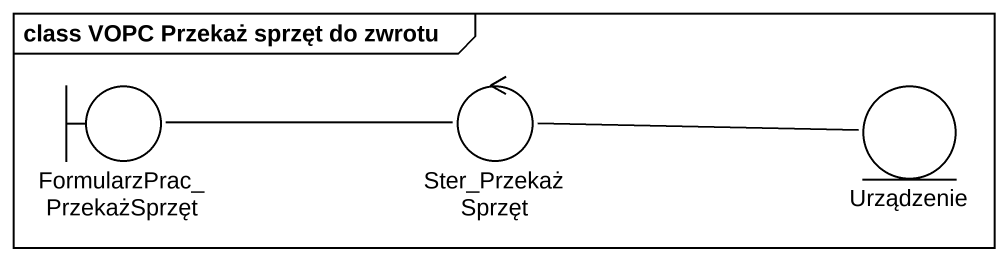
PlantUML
@startuml
mainframe class VOPC Przekaż sprzęt do zwrotu
boundary FormularzPrac_PrzekażSprzęt
control Ster_PrzekażSprzęt
entity Urządzenie
Ster_PrzekażSprzęt -left- FormularzPrac_PrzekażSprzęt
Urządzenie -left- Ster_PrzekażSprzęt
@enduml
